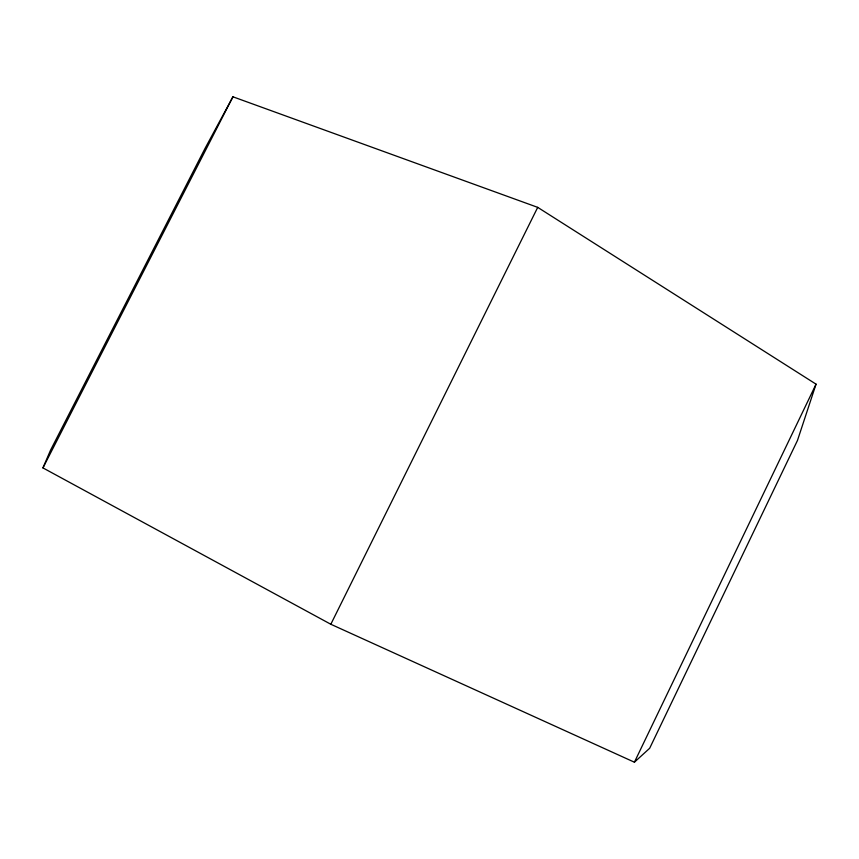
<?xml version="1.0" encoding="UTF-8"?>
<svg xmlns="http://www.w3.org/2000/svg" width="859" height="859" viewBox="0 0 859 859"><rect width="100%" height="100%" fill="white"/><g stroke="black" fill="none" stroke-linecap="round" stroke-linejoin="round"><path stroke-width="1.29" d="M816.05 384.156L797.485 440.42L649.672 748.264L634.404 762.201L330.822 624.257L42.95 467.908L50.509 450.256L205.183 148.145L232.929 96.799L537.713 207.363L816.05 384.156L634.404 762.201M330.822 624.257L537.713 207.363M42.95 467.908L232.929 96.799"/></g></svg>
